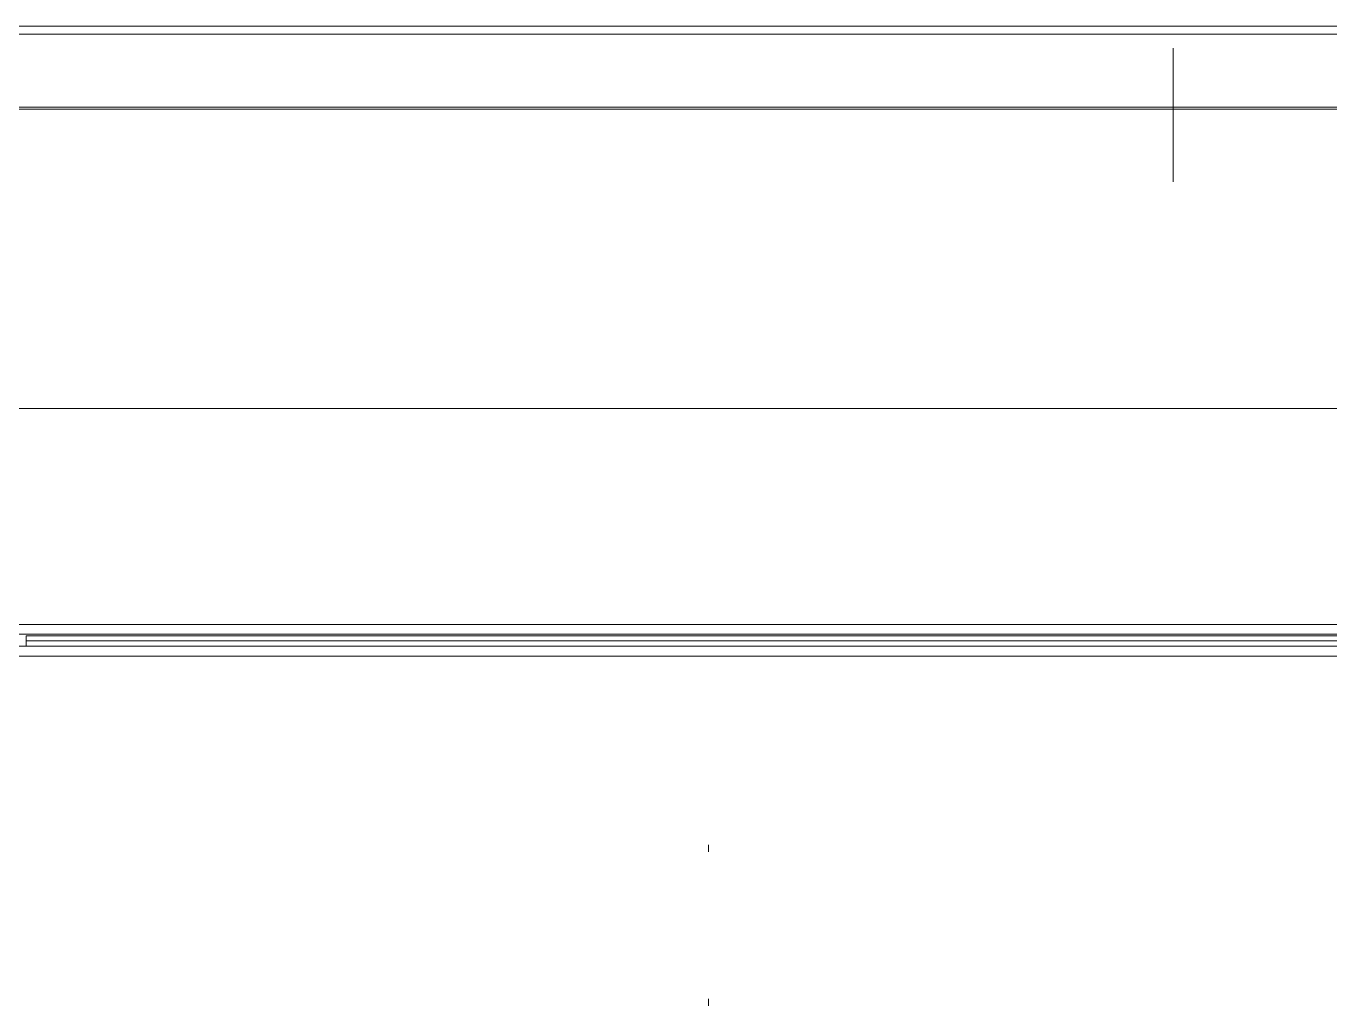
# Model space of a CAD drawing. Header units: inches. Extents: x 3778 to 56227, y -16914 to 35091.
# Drawn here: x 38268.1 to 38401.1, y -10759.2 to -10659.3 of the extents above; entities that cross this region are included whole.
import ezdxf

# ---------------------------------------------------------------- set-up
doc = ezdxf.new("R2010")
doc.units = ezdxf.units.IN
doc.header["$LTSCALE"] = 100
doc.header["$MEASUREMENT"] = 0
doc.layers.add('2-con', color=2, linetype='Continuous')
doc.layers.add('mark-B', color=2, linetype='Continuous', lineweight=20)

# ---------------------------------------------------------------- blocks, each defined once
blk = doc.blocks.new('무풍1way 일반')
at = {"layer": 'mark-B'}
for p, q in [((296.45, -382.85), (296.45, -396.44)), ((296.45, -384.62), (296.45, -384.04)), ((296.45, -384.29), (296.45, -384.61)), ((296.45, -384.47), (296.45, -396.43)), ((296.45, -396.2), (296.45, -384.53)), ((296.45, -384.61), (296.45, -395.66)), ((296.45, -395.44), (296.45, -384.62)), ((296.45, -387.65), (296.45, -388.04)), ((296.45, -393.78), (296.45, -387.91)), ((296.45, -388.04), (296.45, -394.27)), ((296.45, -394.36), (296.45, -393.78)), ((296.45, -396.47), (296.45, -395.44)), ((296.45, -395.66), (296.45, -396.22))]:
    blk.add_line(p, q, dxfattribs=at)
for centre, major_axis, ratio, start_param, end_param in [((343.84, -289.3), (0, 12.57), 0.000095, 2.430578, 2.447704), ((343.84, -296.73), (0, 2.91), 0.000083, 2.447704, 2.52166), ((343.84, -296.57), (0, 3.11), 0.000012, 3.600051, 3.761525), ((343.84, -294.73), (0, 5.15), 0.000057, 3.502485, 3.600051), ((343.84, -305), (0, 12.57), 0.000095, 2.430578, 2.447704), ((343.84, -312.43), (0, 2.91), 0.000083, 2.447704, 2.52166), ((343.84, -312.26), (0, 3.11), 0.000012, 3.600051, 3.761525), ((343.84, -310.43), (0, 5.15), 0.000057, 3.502485, 3.600051)]:
    blk.add_ellipse(centre, major_axis=major_axis, ratio=ratio, start_param=start_param, end_param=end_param, dxfattribs=at)
for points, knots in [([(160.62, -334.47), (203.11, -334.47), (245.6, -334.47), (309.33, -334.47), (330.57, -334.47), (373.06, -334.47), (394.3, -334.47), (415.55, -334.47)], [0, 0, 0, 0, 0.5, 0.5, 0.75, 0.75, 1, 1, 1, 1]), ([(415.64, -335.49), (401.88, -335.49), (388.12, -335.49), (318.41, -335.49), (262.46, -335.49), (191.18, -335.49), (175.86, -335.49), (160.53, -335.49)], [0, 0, 0, 0, 0.161789, 0.161789, 0.81978, 0.81978, 1, 1, 1, 1]), ([(164.97, -336.06), (165.31, -336.06), (165.64, -336.06), (167.32, -336.06), (168.65, -336.06), (175.35, -336.06), (180.7, -336.06), (207.48, -336.06), (228.9, -336.06), (304.69, -336.06), (359.05, -336.06), (413.41, -336.06)], [0, 0, 0, 0, 0.004042, 0.004042, 0.020209, 0.020209, 0.084877, 0.084877, 0.34355, 0.34355, 1, 1, 1, 1]), ([(164.97, -336.06), (165.31, -336.06), (165.64, -336.06), (167.32, -336.06), (168.65, -336.06), (175.35, -336.06), (180.7, -336.06), (207.48, -336.06), (228.9, -336.06), (304.69, -336.06), (359.05, -336.06), (413.41, -336.06)], [0, 0, 0, 0, 0.004042, 0.004042, 0.020209, 0.020209, 0.084877, 0.084877, 0.34355, 0.34355, 1, 1, 1, 1]), ([(413.41, -336.06), (413.41, -336.09), (413.41, -336.13), (413.41, -336.17), (413.41, -336.19), (413.41, -336.22), (413.41, -336.24), (413.41, -336.28), (413.41, -336.31), (413.41, -336.35), (413.41, -336.36), (413.41, -336.39), (413.41, -336.4), (413.41, -336.44), (413.41, -336.46), (413.41, -336.48), (413.42, -336.49), (413.42, -336.51), (413.42, -336.52), (413.42, -336.53), (413.42, -336.54), (413.42, -336.55), (413.42, -336.56), (413.42, -336.56), (413.42, -336.56)], [0, 0, 0, 0, 0.125, 0.125, 0.1875, 0.1875, 0.25, 0.25, 0.375, 0.375, 0.4375, 0.4375, 0.5, 0.5, 0.625, 0.625, 0.6875, 0.6875, 0.75, 0.8125, 0.8125, 0.875, 0.875, 1, 1, 1, 1]), ([(413.41, -336.06), (413.41, -336.09), (413.41, -336.13), (413.41, -336.17), (413.41, -336.19), (413.41, -336.22), (413.41, -336.24), (413.41, -336.28), (413.41, -336.31), (413.41, -336.35), (413.41, -336.36), (413.41, -336.39), (413.41, -336.4), (413.41, -336.44), (413.41, -336.46), (413.41, -336.48), (413.42, -336.49), (413.42, -336.51), (413.42, -336.52), (413.42, -336.53), (413.42, -336.54), (413.42, -336.55), (413.42, -336.56), (413.42, -336.56), (413.42, -336.56)], [0, 0, 0, 0, 0.125, 0.125, 0.1875, 0.1875, 0.25, 0.25, 0.375, 0.375, 0.4375, 0.4375, 0.5, 0.5, 0.625, 0.625, 0.6875, 0.6875, 0.75, 0.8125, 0.8125, 0.875, 0.875, 1, 1, 1, 1]), ([(449.65, -337.7), (445.14, -337.7), (435.94, -337.7), (417.35, -337.7), (384.53, -337.7), (337.64, -337.7), (281.36, -337.7), (206.33, -337.7), (112.55, -337.7), (37.52, -337.7), (0, -337.7)], [0, 0, 0, 0, 0.030117, 0.061403, 0.123977, 0.249123, 0.374269, 0.499415, 0.749708, 1, 1, 1, 1]), ([(449.65, -337.7), (445.14, -337.7), (435.94, -337.7), (417.35, -337.7), (384.53, -337.7), (337.64, -337.7), (281.36, -337.7), (206.33, -337.7), (112.55, -337.7), (37.52, -337.7), (0, -337.7)], [0, 0, 0, 0, 0.030117, 0.061403, 0.123977, 0.249123, 0.374269, 0.499415, 0.749708, 1, 1, 1, 1]), ([(0, -359.74), (38.02, -359.74), (114.05, -359.74), (209.1, -359.74), (285.14, -359.74), (342.16, -359.74), (389.69, -359.74), (422.95, -359.74), (441.96, -359.74), (451.47, -359.74), (456.22, -359.74)], [0, 0, 0, 0, 0.25, 0.5, 0.625, 0.75, 0.875, 0.9375, 0.96875, 1, 1, 1, 1]), ([(0, -359.74), (38.02, -359.74), (114.05, -359.74), (209.1, -359.74), (285.14, -359.74), (342.16, -359.74), (389.69, -359.74), (422.95, -359.74), (441.96, -359.74), (451.47, -359.74), (456.22, -359.74)], [0, 0, 0, 0, 0.25, 0.5, 0.625, 0.75, 0.875, 0.9375, 0.96875, 1, 1, 1, 1]), ([(425.15, -390.48), (420.73, -390.48), (411.87, -390.48), (394.15, -390.48), (363.15, -390.48), (301.15, -390.48), (177.15, -390.48), (70.86, -390.48), (0, -390.48)], [0, 0, 0, 0, 0.03125, 0.0625, 0.125, 0.25, 0.5, 1, 1, 1, 1]), ([(425.15, -390.48), (420.73, -390.48), (411.87, -390.48), (394.15, -390.48), (363.15, -390.48), (301.15, -390.48), (177.15, -390.48), (70.86, -390.48), (0, -390.48)], [0, 0, 0, 0, 0.03125, 0.0625, 0.125, 0.25, 0.5, 1, 1, 1, 1]), ([(426.72, -397.9), (422.27, -397.9), (413.38, -397.9), (395.6, -397.9), (364.49, -397.9), (302.26, -397.9), (213.36, -397.9), (106.68, -397.9), (35.56, -397.9), (0, -397.9)], [0, 0, 0, 0, 0.03125, 0.0625, 0.125, 0.25, 0.5, 0.75, 1, 1, 1, 1]), ([(426.72, -397.9), (422.27, -397.9), (413.38, -397.9), (395.6, -397.9), (364.49, -397.9), (302.26, -397.9), (213.36, -397.9), (106.68, -397.9), (35.56, -397.9), (0, -397.9)], [0, 0, 0, 0, 0.03125, 0.0625, 0.125, 0.25, 0.5, 0.75, 1, 1, 1, 1]), ([(0, -398.74), (71.15, -398.74), (142.3, -398.74), (249.02, -398.74), (284.6, -398.74), (337.96, -398.74), (355.74, -398.74), (382.43, -398.74), (391.32, -398.74), (404.66, -398.74), (409.11, -398.74), (418, -398.74), (422.45, -398.74), (426.89, -398.74)], [0, 0, 0, 0, 0.5, 0.5, 0.75, 0.75, 0.875, 0.875, 0.9375, 0.9375, 0.96875, 0.96875, 1, 1, 1, 1]), ([(0, -398.74), (71.15, -398.74), (142.3, -398.74), (249.02, -398.74), (284.6, -398.74), (337.96, -398.74), (355.74, -398.74), (382.43, -398.74), (391.32, -398.74), (404.66, -398.74), (409.11, -398.74), (418, -398.74), (422.45, -398.74), (426.89, -398.74)], [0, 0, 0, 0, 0.5, 0.5, 0.75, 0.75, 0.875, 0.875, 0.9375, 0.9375, 0.96875, 0.96875, 1, 1, 1, 1])]:
    blk.add_open_spline(points, degree=3, knots=knots, dxfattribs=at)
for points in [[(413.41, -335.49), (413.41, -335.68), (413.41, -335.87), (413.41, -336.06)], [(413.41, -335.49), (413.41, -335.68), (413.41, -335.87), (413.41, -336.06)], [(0, -336.71), (149.88, -336.71), (299.77, -336.71), (449.65, -336.71)], [(0, -336.71), (149.88, -336.71), (299.77, -336.71), (449.65, -336.71)], [(413.42, -336.56), (330.6, -336.56), (247.78, -336.56), (164.96, -336.56)], [(413.42, -336.56), (330.6, -336.56), (247.78, -336.56), (164.96, -336.56)], [(0, -390.27), (141.72, -390.27), (283.44, -390.27), (425.15, -390.27)], [(0, -390.27), (141.72, -390.27), (283.44, -390.27), (425.15, -390.27)]]:
    blk.add_open_spline(points, degree=3, dxfattribs=at)
blk = doc.blocks.new('dpdjzjs')
at = {"layer": 'mark-B', "rotation": 180}
blk.add_blockref('무풍1way 일반', (174652.41, 90772.44), dxfattribs=at)

msp = doc.modelspace()

# ---------------------------------------------------------------- block references
at = {"layer": '2-con'}
msp.add_blockref('dpdjzjs', (-135970.86, -101830.44), dxfattribs=at)

doc.saveas('drawing.dxf')
